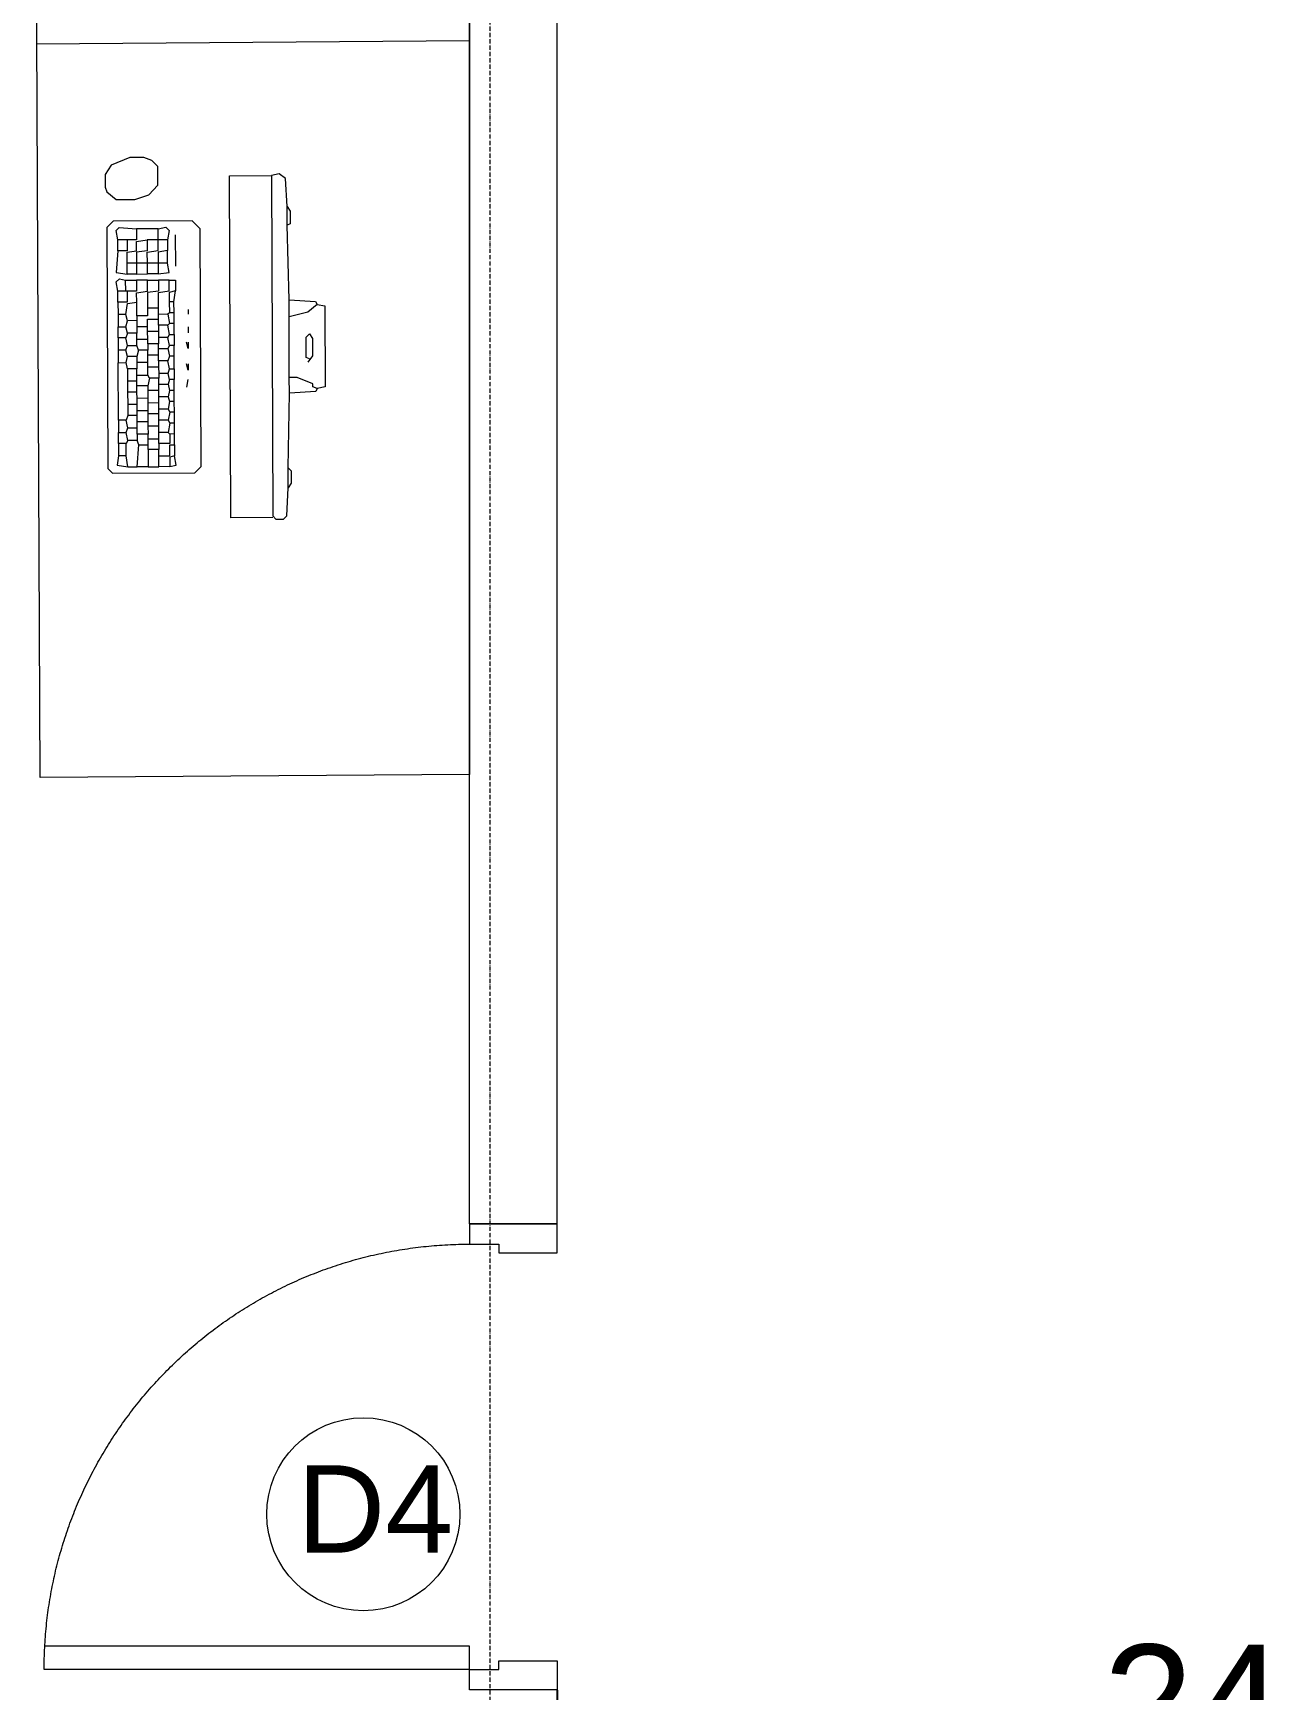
# Model space of a CAD drawing. Header units: millimetres. Extents: x -425671 to 598394, y -194194 to 343585.
# Drawn here: x 49370 to 51499, y 157652 to 160495 of the extents above; entities that cross this region are included whole.
import ezdxf

# ---------------------------------------------------------------- set-up
doc = ezdxf.new("R2010")
doc.units = ezdxf.units.MM
for name, pattern in [('ACAD_ISO10W100', [18, 12, -3, 0, -3]), ('DOT3', [0.06, 0, -0.06]), ('HIDDEN', [9.525, 6.35, -3.175])]:
    doc.linetypes.add(name, pattern=pattern)
for name, color, linetype, lineweight in [('150mm Wall', 250, 'Continuous', 13), ('Bathroom Door', 250, 'Continuous', 9), ('Centre line', 30, 'Continuous', 9), ('Furniture', 250, 'Continuous', 5), ('Railing', 250, 'Continuous', 9), ('S-DIM', 30, 'Continuous', 13), ('TEXT', 30, 'DOT3', 9)]:
    doc.layers.add(name, color=color, linetype=linetype, lineweight=lineweight)
doc.styles.get("Standard").update_dxf_attribs({"font": 'arial.ttf'})
doc.dimstyles.new('ISO-25', dxfattribs={"dimtxt": 200, "dimasz": 180, "dimexe": 1.25, "dimexo": 0.625, "dimtad": 1, "dimtxsty": 'Standard', "dimblk": 'DOT', "dimcen": 2.5, "dimadec": 0, "dimazin": 0, "dimtfac": 1, "dimtmove": 0, "dimatfit": 3, "dimfxl": 0, "dimarcsym": 0})

# ---------------------------------------------------------------- blocks, each defined once
blk = doc.blocks.new('Door1')
at = {"layer": 'Bathroom Door'}
for p, q in [((1900.5856, 444.8857), (1899.8556, 444.8857)), ((1900.5856, 444.8457), (1899.8567, 444.8457))]:
    blk.add_line(p, q, dxfattribs=at)
for points in [[(1900.7356, 444.9207), (1900.5856, 444.9207), (1900.5856, 444.8857), (1900.6356, 444.8857), (1900.6356, 444.8707), (1900.7356, 444.8707), (1900.7356, 444.9207)], [(1900.5856, 444.8857), (1900.5856, 444.8457)], [(1900.7356, 444.1207), (1900.5856, 444.1207), (1900.5856, 444.1557), (1900.6356, 444.1557), (1900.6356, 444.1707), (1900.7356, 444.1707), (1900.7356, 444.1207)]]:
    blk.add_lwpolyline(points, dxfattribs=at)
at = {"layer": 'Bathroom Door', "linetype": 'HIDDEN', "ltscale": 20}
blk.add_arc((1900.5856, 444.8857), 0.73, 180, 270, dxfattribs=at)
blk = doc.blocks.new('Working Table1')
at = {"layer": 'Furniture'}
blk.add_line((3497059.4, 871591.1), (3497053.9, 870847.2), dxfattribs=at)
for points in [[(3498996.4, 870842.2), (3498999.2, 871591.1), (3495800.5, 871591.1), (3495795.1, 870854.1), (3498345.5, 870842.5)], [(3496463, 871329.8), (3496457.7, 871327.2), (3496454.8, 871281.8)], [(3496607.1, 871329.3), (3496604.5, 871342.6), (3496465.7, 871343.1), (3496463, 871329.8)], [(3496463, 871329.8), (3496465.7, 871321.8), (3496471, 871321.8), (3496481.6, 871295.1), (3496481.5, 871281.7)], [(3496607.1, 871329.3), (3496593.7, 871313.3), (3496585.6, 871281.3)], [(3496614.9, 871281.2), (3496612.4, 871326.6), (3496607.1, 871329.3)], [(3496556.4, 871316.1), (3496548.4, 871321.5), (3496519, 871321.6), (3496508.3, 871313.6)], [(3496513.7, 871316.3), (3496516.3, 871310.9), (3496551, 871310.8), (3496556.4, 871316.1)], [(3496556.4, 871316.1), (3496556.4, 871316.1)], [(3496828.3, 871251.1), (3496244, 871253.2), (3496238.6, 871258.6), (3496238.7, 871271.9), (3496244, 871277.2), (3496292.1, 871279.7)], [(3496326.8, 871279.6), (3496321.4, 871285), (3496300.1, 871285), (3496292.1, 871279.7)], [(3496292.1, 871279.7), (3496326.8, 871279.6)], [(3496326.8, 871279.6), (3496454.8, 871281.8)], [(3496454.8, 871281.8), (3496481.5, 871281.7)], [(3496481.5, 871281.7), (3496585.6, 871281.3)], [(3496585.6, 871281.3), (3496614.9, 871281.2)], [(3496614.9, 871281.2), (3496743, 871278.1)], [(3496775, 871278), (3496767, 871283.3), (3496745.7, 871283.4), (3496743, 871278.1)], [(3496743, 871278.1), (3496775, 871278)], [(3496775, 871278), (3496823, 871275.1), (3496831, 871264.4), (3496828.3, 871251.1)], [(3496241.3, 871253.2), (3496241, 871181.2), (3496828, 871179.1), (3496828.3, 871251.1)], [(3496739.2, 870968.6), (3496325.6, 870970.1), (3496317.7, 870978.1), (3496318.2, 871119.6), (3496328.9, 871130.2), (3496737.1, 871128.7), (3496750.4, 871115.3), (3496749.9, 870979.2), (3496739.2, 870968.6)], [(3496464.9, 871105.7), (3496478.2, 871108.3)], [(3496504.9, 871108.2), (3496494.2, 871108.2), (3496504.9, 871105.5)], [(3496542.3, 871108.1), (3496531.6, 871108.1), (3496542.2, 871105.4)], [(3496568.9, 871108), (3496558.3, 871108)], [(3496598.3, 871107.9), (3496590.3, 871107.9)], [(3496328.7, 871076.8), (3496328.6, 871058.1)], [(3496328.7, 871076.8), (3496331.4, 871087.5), (3496347.4, 871084.8)], [(3496347.4, 871084.8), (3496344.7, 871076.8), (3496328.7, 871076.8)], [(3496347.3, 871058.1), (3496347.4, 871076.8)], [(3496366.1, 871084.7), (3496347.4, 871084.8)], [(3496347.4, 871076.8), (3496366, 871076.7), (3496366.1, 871084.7)], [(3496366.1, 871084.7), (3496384.8, 871084.6)], [(3496368.7, 871076.7), (3496368.6, 871058)], [(3496384.7, 871076.6), (3496368.7, 871076.7)], [(3496384.8, 871084.6), (3496384.7, 871076.6)], [(3496387.4, 871073.9), (3496384.7, 871076.6)], [(3496384.8, 871084.6), (3496403.4, 871084.6)], [(3496387.4, 871073.9), (3496387.3, 871057.9)], [(3496403.4, 871076.5), (3496387.4, 871073.9)], [(3496403.4, 871084.6), (3496403.4, 871076.5)], [(3496403.4, 871084.6), (3496422.1, 871084.5)], [(3496408.7, 871073.9), (3496403.4, 871076.5)], [(3496422.1, 871076.5), (3496408.7, 871073.9)], [(3496408.7, 871073.9), (3496408.7, 871057.9)], [(3496422.1, 871084.5), (3496422.1, 871076.5)], [(3496422.1, 871084.5), (3496440.8, 871084.4)], [(3496427.4, 871073.8), (3496422.1, 871076.5)], [(3496427.4, 871073.8), (3496427.3, 871057.8)], [(3496440.8, 871076.4), (3496427.4, 871073.8)], [(3496440.8, 871084.4), (3496440.8, 871076.4)], [(3496440.8, 871084.4), (3496459.5, 871084.3)], [(3496448.7, 871073.7), (3496440.8, 871076.4)], [(3496459.4, 871076.3), (3496448.7, 871073.7)], [(3496448.7, 871073.7), (3496448.7, 871057.7)], [(3496459.5, 871084.3), (3496459.4, 871076.3)], [(3496470.1, 871073.6), (3496459.4, 871076.3)], [(3496459.5, 871084.3), (3496478.1, 871084.3)], [(3496470, 871057.6), (3496470.1, 871073.6)], [(3496478.1, 871076.3), (3496470.1, 871073.6)], [(3496478.1, 871084.3), (3496478.1, 871076.3)], [(3496496.8, 871084.2), (3496478.1, 871084.3)], [(3496478.1, 871076.3), (3496488.8, 871073.6)], [(3496488.8, 871073.6), (3496488.7, 871057.6)], [(3496488.8, 871073.6), (3496496.8, 871076.2)], [(3496496.8, 871076.2), (3496496.8, 871084.2)], [(3496496.8, 871084.2), (3496518.2, 871084.1)], [(3496496.8, 871076.2), (3496510.1, 871073.5)], [(3496518.1, 871076.1), (3496510.1, 871073.5)], [(3496510.1, 871073.5), (3496510.1, 871057.5)], [(3496518.2, 871084.1), (3496518.1, 871076.1)], [(3496531.5, 871073.4), (3496518.1, 871076.1)], [(3496518.2, 871084.1), (3496536.8, 871084.1)], [(3496531.4, 871057.4), (3496531.5, 871073.4)], [(3496536.8, 871076.1), (3496531.5, 871073.4)], [(3496536.8, 871084.1), (3496536.8, 871076.1)], [(3496555.5, 871084), (3496536.8, 871084.1)], [(3496536.8, 871076.1), (3496550.1, 871073.3)], [(3496550.1, 871073.3), (3496555.5, 871076)], [(3496550.1, 871073.3), (3496550.1, 871057.3)], [(3496555.5, 871076), (3496555.5, 871084)], [(3496555.5, 871084), (3496574.2, 871083.9)], [(3496555.5, 871076), (3496571.5, 871073.3)], [(3496571.5, 871073.3), (3496571.4, 871057.3)], [(3496574.2, 871075.9), (3496571.5, 871073.3)], [(3496571.5, 871073.3), (3496574.2, 871075.9)], [(3496574.2, 871083.9), (3496574.2, 871075.9)], [(3496574.2, 871083.9), (3496592.9, 871083.9)], [(3496590.2, 871073.2), (3496574.2, 871075.9)], [(3496590.2, 871073.2), (3496590.1, 871057.2)], [(3496592.8, 871075.9), (3496590.2, 871073.2)], [(3496592.9, 871083.9), (3496592.8, 871075.9)], [(3496611.5, 871075.8), (3496592.8, 871075.9)], [(3496592.9, 871083.9), (3496611.5, 871083.8)], [(3496600.8, 871057.2), (3496627.5, 871057.1), (3496630.2, 871075.7)], [(3496630.2, 871086.4), (3496627.5, 871075.7), (3496611.5, 871075.8)], [(3496611.5, 871083.8), (3496630.2, 871086.4)], [(3496611.5, 871083.8), (3496611.5, 871075.8)], [(3496648.9, 871075.7), (3496648.9, 871086.3), (3496630.2, 871086.4)], [(3496630.2, 871075.7), (3496648.9, 871075.7)], [(3496648.9, 871075.7), (3496648.8, 871057)], [(3496659.5, 871056.9), (3496662.2, 871075.6), (3496678.2, 871072.9)], [(3496726.3, 871086), (3496672.9, 871086.2)], [(3496678.2, 871072.9), (3496678.1, 871056.9)], [(3496699.6, 871072.8), (3496696.8, 871056.8), (3496678.1, 871056.9)], [(3496678.2, 871072.9), (3496699.6, 871072.8)], [(3496718.2, 871072.7), (3496699.6, 871072.8)], [(3496736.8, 871056.7), (3496739.6, 871070), (3496734.2, 871075.3), (3496718.2, 871072.7)], [(3496718.2, 871072.7), (3496718.2, 871056.7)], [(3496328.6, 871039.5), (3496328.6, 871058.1)], [(3496328.6, 871058.1), (3496347.3, 871058.1)], [(3496347.3, 871058.1), (3496358, 871058)], [(3496358, 871058), (3496357.9, 871039.4)], [(3496368.6, 871058), (3496358, 871058)], [(3496368.6, 871058), (3496376.7, 871058)], [(3496376.6, 871039.3), (3496376.7, 871058)], [(3496376.7, 871058), (3496387.3, 871057.9)], [(3496387.3, 871057.9), (3496398, 871057.9)], [(3496398, 871057.9), (3496397.9, 871039.2)], [(3496398, 871057.9), (3496408.7, 871057.9)], [(3496408.7, 871057.9), (3496419.3, 871057.8)], [(3496419.3, 871057.8), (3496419.3, 871039.1)], [(3496419.3, 871057.8), (3496427.3, 871057.8)], [(3496427.3, 871057.8), (3496438, 871057.7)], [(3496438, 871057.7), (3496437.9, 871039.1)], [(3496438, 871057.7), (3496448.7, 871057.7)], [(3496448.7, 871057.7), (3496459.4, 871057.7)], [(3496459.4, 871057.7), (3496459.3, 871039)], [(3496459.4, 871057.7), (3496470, 871057.6)], [(3496480.6, 871041.6), (3496467.3, 871039)], [(3496470, 871057.6), (3496480.7, 871057.6)], [(3496480.7, 871057.6), (3496480.6, 871041.6)], [(3496480.6, 871041.6), (3496486, 871038.9)], [(3496488.7, 871057.6), (3496480.7, 871057.6)], [(3496499.4, 871057.5), (3496488.7, 871057.6)], [(3496499.4, 871057.5), (3496499.3, 871038.8)], [(3496510.1, 871057.5), (3496499.4, 871057.5)], [(3496510.1, 871057.5), (3496520.7, 871057.4)], [(3496520.7, 871038.8), (3496520.7, 871057.4)], [(3496520.7, 871057.4), (3496531.4, 871057.4)], [(3496531.4, 871057.4), (3496539.4, 871057.4)], [(3496539.4, 871057.4), (3496539.3, 871038.7)], [(3496550.1, 871057.3), (3496539.4, 871057.4)], [(3496560.8, 871057.3), (3496550.1, 871057.3)], [(3496560.8, 871057.3), (3496560.7, 871038.6)], [(3496571.4, 871057.3), (3496560.8, 871057.3)], [(3496571.4, 871057.3), (3496582.1, 871057.2)], [(3496582, 871038.5), (3496582.1, 871057.2)], [(3496582.1, 871057.2), (3496590.1, 871057.2)], [(3496590.1, 871057.2), (3496600.8, 871057.2)], [(3496600.8, 871057.2), (3496600.7, 871038.5)], [(3496630.1, 871057), (3496627.4, 871038.4), (3496600.7, 871038.5)], [(3496648.8, 871057), (3496630.1, 871057)], [(3496648.7, 871038.3), (3496648.8, 871057)], [(3496659.5, 871056.9), (3496659.4, 871038.3)], [(3496678.1, 871056.9), (3496659.5, 871056.9)], [(3496678.1, 871056.9), (3496678.1, 871038.2)], [(3496678.1, 871038.2), (3496696.8, 871038.1), (3496699.5, 871056.8)], [(3496699.5, 871056.8), (3496718.2, 871056.7)], [(3496718.2, 871056.7), (3496718.1, 871038)], [(3496718.2, 871056.7), (3496736.8, 871056.7)], [(3496736.8, 871056.7), (3496736.7, 871019.3)], [(3496829.9, 870965.6), (3496808.6, 870965.7), (3496800.6, 870968.4), (3496787.3, 870984.4), (3496787.4, 871016.4), (3496795.5, 871040.4), (3496811.6, 871056.4), (3496843.6, 871056.3), (3496854.2, 871045.6), (3496859.5, 871032.2), (3496859.4, 871008.2), (3496845.9, 870976.2), (3496829.9, 870965.6)], [(3496328.4, 871004.8), (3496328.5, 871020.8)], [(3496328.6, 871039.5), (3496328.5, 871020.8)], [(3496328.5, 871020.8), (3496365.9, 871023.3)], [(3496357.9, 871039.4), (3496328.6, 871039.5)], [(3496357.9, 871039.4), (3496365.9, 871039.3)], [(3496365.9, 871023.3), (3496365.9, 871039.3)], [(3496365.9, 871039.3), (3496376.6, 871039.3)], [(3496365.9, 871023.3), (3496373.8, 871020.6)], [(3496384.5, 871020.6), (3496373.8, 871020.6)], [(3496373.8, 871020.6), (3496373.8, 871004.6)], [(3496376.6, 871039.3), (3496384.6, 871039.3)], [(3496384.6, 871039.3), (3496384.5, 871020.6)], [(3496384.5, 871020.6), (3496395.2, 871020.5)], [(3496397.9, 871039.2), (3496384.6, 871039.3)], [(3496395.1, 871004.5), (3496395.2, 871020.5)], [(3496395.2, 871020.5), (3496405.9, 871020.5)], [(3496405.9, 871039.2), (3496397.9, 871039.2)], [(3496419.3, 871039.1), (3496405.9, 871039.2)], [(3496405.9, 871039.2), (3496405.9, 871020.5)], [(3496405.9, 871020.5), (3496416.5, 871020.5)], [(3496416.5, 871020.5), (3496416.5, 871004.5)], [(3496416.5, 871020.5), (3496424.5, 871020.4)], [(3496424.6, 871039.1), (3496419.3, 871039.1)], [(3496424.6, 871039.1), (3496424.5, 871020.4)], [(3496424.5, 871020.4), (3496435.2, 871020.4)], [(3496437.9, 871039.1), (3496424.6, 871039.1)], [(3496435.2, 871020.4), (3496435.2, 871004.4)], [(3496435.2, 871020.4), (3496445.9, 871020.4)], [(3496446, 871039), (3496437.9, 871039.1)], [(3496446, 871039), (3496445.9, 871020.4)], [(3496445.9, 871020.4), (3496456.6, 871020.3)], [(3496459.3, 871039), (3496446, 871039)], [(3496456.6, 871020.3), (3496456.5, 871004.3)], [(3496456.6, 871020.3), (3496467.2, 871020.3)], [(3496467.3, 871039), (3496459.3, 871039)], [(3496467.3, 871039), (3496467.2, 871020.3)], [(3496467.2, 871020.3), (3496475.2, 871020.3)], [(3496475.2, 871020.3), (3496475.2, 871004.2)], [(3496475.2, 871020.3), (3496485.9, 871020.2)], [(3496485.9, 871020.2), (3496486, 871038.9)], [(3496485.9, 871020.2), (3496496.6, 871020.2)], [(3496486, 871038.9), (3496499.3, 871038.8)], [(3496496.6, 871020.2), (3496496.5, 871004.2)], [(3496507.3, 871020.1), (3496496.6, 871020.2)], [(3496499.3, 871038.8), (3496507.3, 871038.8)], [(3496507.3, 871038.8), (3496507.3, 871020.1)], [(3496507.3, 871038.8), (3496520.7, 871038.8)], [(3496517.9, 871020.1), (3496507.3, 871020.1)], [(3496528.6, 871022.7), (3496517.9, 871020.1)], [(3496517.9, 871020.1), (3496517.9, 871004.1)], [(3496520.7, 871038.8), (3496528.7, 871038.7)], [(3496528.7, 871038.7), (3496528.6, 871022.7)], [(3496528.6, 871022.7), (3496536.6, 871020)], [(3496539.3, 871038.7), (3496528.7, 871038.7)], [(3496536.5, 871004), (3496536.6, 871020)], [(3496536.6, 871020), (3496547.3, 871020)], [(3496539.3, 871038.7), (3496547.3, 871038.7)], [(3496547.3, 871020), (3496547.3, 871038.7)], [(3496547.3, 871038.7), (3496560.7, 871038.6)], [(3496547.3, 871020), (3496557.9, 871020)], [(3496568.6, 871019.9), (3496557.9, 871020)], [(3496557.9, 871020), (3496557.9, 871003.9)], [(3496560.7, 871038.6), (3496568.7, 871038.6)], [(3496568.7, 871038.6), (3496568.6, 871019.9)], [(3496579.3, 871019.9), (3496568.6, 871019.9)], [(3496568.7, 871038.6), (3496582, 871038.5)], [(3496579.3, 871019.9), (3496579.2, 871003.9)], [(3496587.3, 871019.8), (3496579.3, 871019.9)], [(3496587.4, 871038.5), (3496587.3, 871019.8)], [(3496587.3, 871019.8), (3496611.3, 871019.8)], [(3496600.7, 871038.5), (3496587.4, 871038.5)], [(3496589.9, 871001.2), (3496608.6, 871003.8), (3496611.3, 871019.8)], [(3496611.3, 871019.8), (3496627.3, 871019.7), (3496630.1, 871038.4)], [(3496630, 871019.7), (3496629.9, 871003.7)], [(3496648.7, 871019.6), (3496630, 871019.7)], [(3496630.1, 871038.4), (3496648.7, 871038.3)], [(3496648.6, 871000.9), (3496648.7, 871019.6)], [(3496648.7, 871038.3), (3496648.7, 871019.6)], [(3496659.3, 871019.6), (3496659.4, 871038.3)], [(3496678, 871019.5), (3496659.3, 871019.6)], [(3496659.3, 871019.6), (3496659.3, 871003.6)], [(3496659.4, 871038.3), (3496678.1, 871038.2)], [(3496678.1, 871038.2), (3496678, 871019.5)], [(3496699.4, 871038.1), (3496696.7, 871019.4), (3496678, 871019.5)], [(3496678, 871019.5), (3496678, 871003.5)], [(3496678, 871003.5), (3496696.6, 871003.4), (3496699.4, 871019.4)], [(3496718.1, 871038), (3496699.4, 871038.1)], [(3496699.4, 871019.4), (3496715.4, 871019.4), (3496718.1, 871038)], [(3496717.9, 870987.4), (3496733.9, 870984.6), (3496739.3, 870989.9), (3496736.7, 871019.3)], [(3496736.7, 871019.3), (3496718, 871019.4)], [(3496718, 871019.4), (3496718, 871003.4)], [(3496347, 870988.7), (3496331, 870986.1), (3496328.4, 871004.8)], [(3496328.4, 871004.8), (3496347.1, 871002)], [(3496347.1, 871002), (3496347, 870988.7)], [(3496368.4, 870988.6), (3496347, 870988.7)], [(3496347.1, 871002), (3496368.4, 871002)], [(3496373.8, 871004.6), (3496368.4, 871002)], [(3496368.4, 871002), (3496368.4, 870988.6)], [(3496368.4, 870988.6), (3496387.1, 870988.6)], [(3496373.8, 871004.6), (3496387.1, 871001.9)], [(3496387.1, 871001.9), (3496395.1, 871004.5)], [(3496387.1, 870988.6), (3496387.1, 871001.9)], [(3496408.4, 870988.5), (3496387.1, 870988.6)], [(3496395.1, 871004.5), (3496408.5, 871001.8)], [(3496408.5, 871001.8), (3496408.4, 870988.5)], [(3496408.4, 870988.5), (3496507.1, 870988.1)], [(3496416.5, 871004.5), (3496408.5, 871001.8)], [(3496435.2, 871004.4), (3496416.5, 871004.5)], [(3496456.5, 871004.3), (3496435.2, 871004.4)], [(3496475.2, 871004.2), (3496456.5, 871004.3)], [(3496496.5, 871004.2), (3496475.2, 871004.2)], [(3496496.5, 871004.2), (3496507.2, 871001.5)], [(3496507.1, 870988.1), (3496507.2, 871001.5)], [(3496528.5, 870988), (3496507.1, 870988.1)], [(3496507.2, 871001.5), (3496517.9, 871004.1)], [(3496517.9, 871004.1), (3496528.5, 871001.4)], [(3496528.5, 871001.4), (3496536.5, 871004)], [(3496528.5, 871001.4), (3496528.5, 870988)], [(3496549.8, 870988), (3496528.5, 870988)], [(3496536.5, 871004), (3496549.9, 871001.3)], [(3496549.9, 871001.3), (3496549.8, 870988)], [(3496549.8, 870988), (3496568.5, 870987.9)], [(3496557.9, 871003.9), (3496549.9, 871001.3)], [(3496557.9, 871003.9), (3496568.6, 871001.2)], [(3496568.5, 870987.9), (3496568.6, 871001.2)], [(3496589.8, 870987.8), (3496568.5, 870987.9)], [(3496568.6, 871001.2), (3496579.2, 871003.9)], [(3496579.2, 871003.9), (3496589.9, 871001.2)], [(3496589.9, 871001.2), (3496589.8, 870987.8)], [(3496611.2, 870987.7), (3496589.8, 870987.8)], [(3496611.3, 871003.7), (3496611.2, 870987.7)], [(3496611.2, 870987.7), (3496629.9, 870987.7)], [(3496629.9, 871003.7), (3496611.3, 871003.7)], [(3496629.9, 871003.7), (3496629.9, 871001)], [(3496629.9, 871001), (3496629.9, 870987.7)], [(3496629.9, 871001), (3496648.6, 871000.9)], [(3496629.9, 870987.7), (3496645.9, 870984.9), (3496651.2, 870990.3), (3496648.6, 871000.9)], [(3496699.2, 870987.4), (3496661.9, 870984.9), (3496659.3, 871003.6)], [(3496659.3, 871003.6), (3496678, 871003.5)], [(3496699.3, 871003.4), (3496699.2, 870987.4)], [(3496699.2, 870987.4), (3496717.9, 870987.4)], [(3496718, 871003.4), (3496699.3, 871003.4)], [(3496718, 871003.4), (3496717.9, 870987.4)]]:
    blk.add_lwpolyline(points, dxfattribs=at)
blk = doc.blocks.new('_Dot')
at = {"color": 0, "linetype": 'ByBlock', "lineweight": -2}
blk.add_line((-0.5, 0), (-1, 0), dxfattribs=at)
at = {"color": 0, "linetype": 'ByBlock', "const_width": 0.5}
blk.add_lwpolyline([(-0.25, 0, 1), (0.25, 0, 1)], format="xyb", close=True, dxfattribs=at)
blk = doc.blocks.new('*D241')
at = {"layer": 'Defpoints', "color": 0, "transparency": 16777216}
for p in [(50269, 157651.6), (52764, 157649), (52764, 157525.1)]:
    blk.add_point(p, dxfattribs=at)
at = {"layer": 'S-DIM', "color": 0, "lineweight": -2, "transparency": 16777216}
for p, q in [((50269, 157651), (50269, 157523.9)), ((52764, 157648.4), (52764, 157523.9)), ((50369, 157525.1), (52664, 157525.1))]:
    blk.add_line(p, q, dxfattribs=at)
at = {"layer": 'S-DIM', "color": 0, "lineweight": -2, "transparency": 16777216, "xscale": 100, "yscale": 100, "zscale": 100, "rotation": 180}
blk.add_blockref('_Dot', (50269, 157525.1), dxfattribs=at)
at = {"layer": 'S-DIM', "color": 0, "lineweight": -2, "transparency": 16777216, "xscale": 100, "yscale": 100, "zscale": 100}
blk.add_blockref('_Dot', (52764, 157525.1), dxfattribs=at)
at = {"layer": 'S-DIM', "color": 0, "transparency": 16777216, "insert": (51516.5, 157627.9), "char_height": 200, "attachment_point": 5}
blk.add_mtext('2495', dxfattribs=at)
blk = doc.blocks.new('d4')
at = {"layer": 'TEXT', "linetype": 'Continuous'}
blk.add_circle((543327.5, -501565.5), 165.7, dxfattribs=at)
at = {"layer": 'TEXT', "linetype": 'Continuous', "insert": (543213.9, -501481.4), "char_height": 150, "attachment_point": 1}
blk.add_mtext_dynamic_manual_height_columns('D4', width=1465.444, gutter_width=12.5, heights=[0], dxfattribs=at)

msp = doc.modelspace()

# ---------------------------------------------------------------- linework, layer by layer
at = {"layer": '150mm Wall'}
for p, q in [((50119.03, 158451.619), (50119.03, 162421.619)), ((50269.03, 158451.619), (50269.03, 162421.619)), ((50119.03, 158451.619), (50269.03, 158451.619))]:
    msp.add_line(p, q, dxfattribs=at)
at = {"layer": 'Centre line', "linetype": 'ACAD_ISO10W100', "ltscale": 0.6}
msp.add_line((50154.023, 140421.619), (50154.05, 172421.619), dxfattribs=at)

# ---------------------------------------------------------------- block references
at = {"layer": 'Bathroom Door', "xscale": -1000, "yscale": 1000, "zscale": 1000, "rotation": 180}
msp.add_blockref('Door1', (-1850466.611, 602572.349), dxfattribs=at)
at = {"layer": 'Railing', "xscale": -1, "rotation": 270}
msp.add_blockref('Working Table1', (-821472.076, -3336577.547), dxfattribs=at)
at = {"layer": 'TEXT', "linetype": 'Continuous'}
msp.add_blockref('d4', (-493390.916, 659518.56), dxfattribs=at)

# ---------------------------------------------------------------- dimensions: what is measured, and where the dimension line sits
at = {"layer": 'S-DIM'}
dim = msp.add_linear_dim(base=(52764.027, 157525.112), p1=(50269.03, 157651.619), p2=(52764.027, 157649.004), dimstyle='ISO-25', override={"dimasz": 100}, dxfattribs=at)
dim.commit()
dim.dimension.update_dxf_attribs({"geometry": '*D241', "text_midpoint": (51516.528, 157627.852)})

doc.saveas('drawing.dxf')
